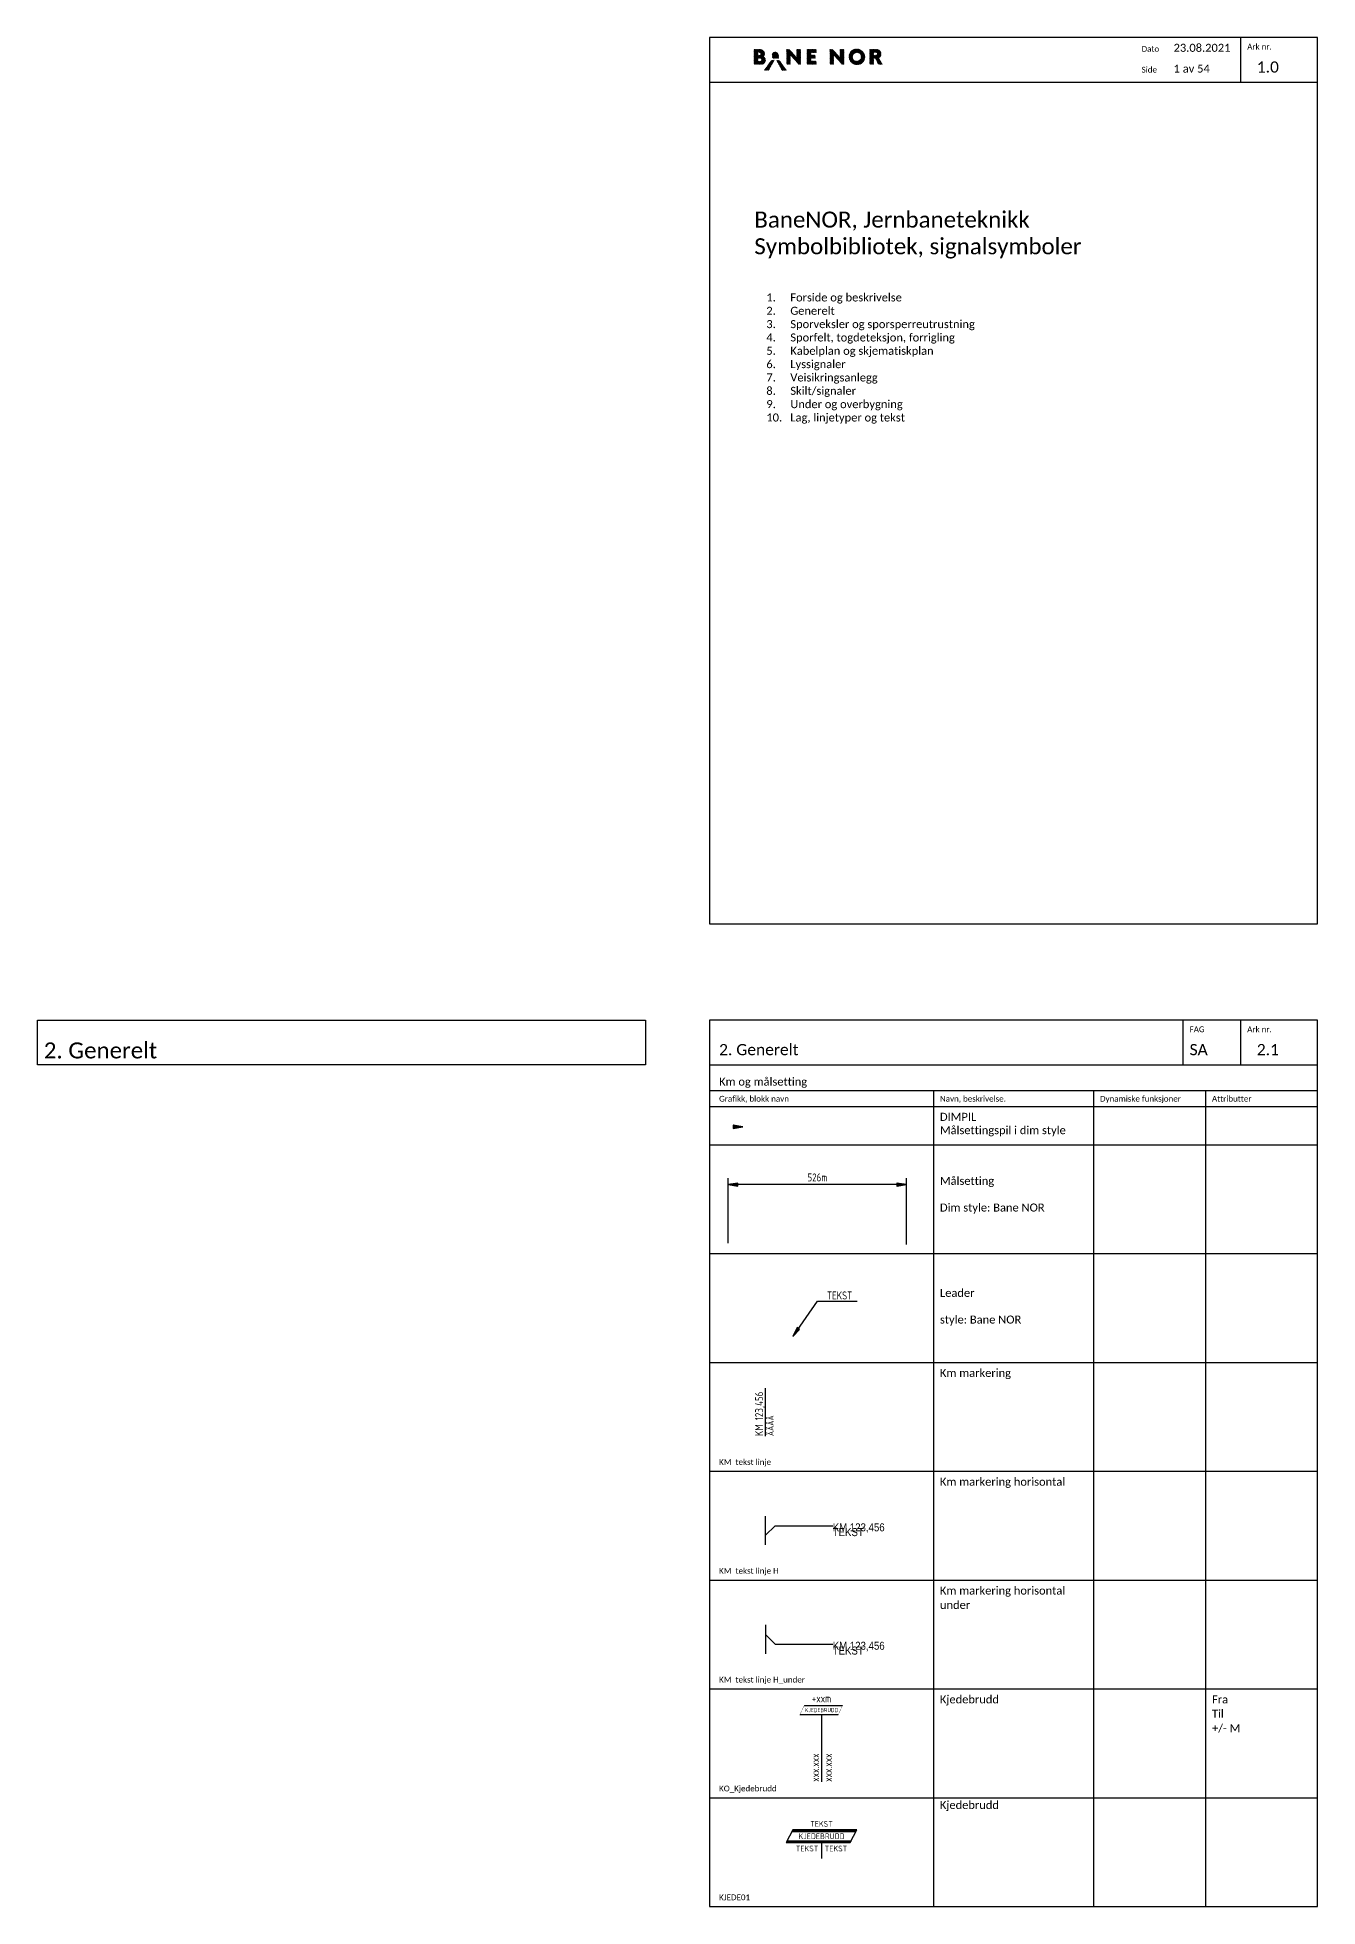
# Model space of a CAD drawing. Header units: millimetres. Extents: x -210 to 2500, y -2763 to 277.
# Drawn here: x -210 to 190, y -307 to 277 of the extents above; entities that cross this region are included whole.
import ezdxf
from ezdxf import colors
from ezdxf.entities.mleader import LeaderData, LeaderLine
from ezdxf.enums import TextEntityAlignment as Align
from ezdxf.math import Vec2, Vec3

# ---------------------------------------------------------------- set-up
doc = ezdxf.new("R2018")
doc.units = ezdxf.units.MM
doc.header["$PDMODE"] = 3
doc.header["$PDSIZE"] = 0.5
for name, color, linetype in [('RAMME', 5, 'Continuous'), ('RAMME SYMBOLER', 4, 'Continuous'), ('RAMME TEKST', 7, 'Continuous'), ('SIG-Dimensjoner', 2, 'Continuous'), ('SIG-Komponenter', 2, 'Continuous'), ('SIG-Tekst-18', 4, 'Continuous'), ('SIG_ATT_Tekst18', 4, 'Continuous'), ('SIG_ATT_Tekst25', 2, 'Continuous')]:
    doc.layers.add(name, color=color, linetype=linetype)
doc.styles.add('Calibri', font='calibri.ttf')
doc.styles.add('ISOCP', font='isocp.shx', dxfattribs={"width": 0.9})
doc.styles.get("Standard").update_dxf_attribs({"font": 'txt.shx'})
doc.dimstyles.new('Bane NOR', dxfattribs={"dimtxt": 2.5, "dimasz": 1, "dimexe": 2, "dimexo": 0, "dimgap": 1, "dimtad": 1, "dimtxsty": 'ISOCP', "dimblk": 'Dimpil', "dimcen": 2.5, "dimclrd": 256, "dimclre": 256, "dimclrt": 2, "dimadec": 0, "dimazin": 0, "dimtfac": 1, "dimtix": 1, "dimtmove": 0, "dimatfit": 3, "dimldrblk": 'Dimpil', "dimfxl": 1, "dimtvp": 1, "dimarcsym": 0})

# ---------------------------------------------------------------- blocks, each defined once
blk = doc.blocks.new('Dimpil')
h = blk.add_hatch(color=256)
h.dxf.hatch_style = 1
h.paths.add_polyline_path([(0, 0), (-3, 0.5), (-3, -0.5)])
for points in [[(0, 0), (-3, 0.5), (-3, -0.5)], [(-0.3, 0), (-2.95, 0.44), (-2.95, -0.44)], [(-0.61, 0), (-2.9, 0.38), (-2.9, -0.38)], [(-0.91, 0), (-2.85, 0.32), (-2.85, -0.32)], [(-1.22, 0), (-2.8, 0.26), (-2.8, -0.26)], [(-1.52, 0), (-2.75, 0.21), (-2.75, -0.21)], [(-1.82, 0), (-2.7, 0.15), (-2.7, -0.15)], [(-2.13, 0), (-2.65, 0.09), (-2.65, -0.09)], [(-2.43, 0), (-2.6, 0.03), (-2.6, -0.03)]]:
    blk.add_lwpolyline(points, close=True)
blk = doc.blocks.new('*D52')
at = {"layer": 'DEFPOINTS', "color": 0, "transparency": 16777216}
for p in [(5.86, -81.44), (5.86, -99.7), (61.57, -100.16)]:
    blk.add_point(p, dxfattribs=at)
at = {"layer": 'SIG-Dimensjoner', "lineweight": -2, "transparency": 16777216}
for p, q in [((5.86, -99.7), (5.86, -79.44)), ((60.57, -81.44), (6.86, -81.44)), ((61.57, -100.16), (61.57, -79.44))]:
    blk.add_line(p, q, dxfattribs=at)
at = {"layer": 'SIG-Dimensjoner', "lineweight": -2, "transparency": 16777216, "rotation": 180}
blk.add_blockref('Dimpil', (5.86, -81.44), dxfattribs=at)
at = {"layer": 'SIG-Dimensjoner', "lineweight": -2, "transparency": 16777216}
blk.add_blockref('Dimpil', (61.57, -81.44), dxfattribs=at)
at = {"layer": 'SIG-Dimensjoner', "color": 2, "transparency": 16777216, "insert": (33.71, -79.19), "char_height": 2.5, "attachment_point": 5, "style": 'ISOCP'}
blk.add_mtext('526m', dxfattribs=at)
blk = doc.blocks.new('*U335')
blk.add_line((0, 0), (0, 15))
at = {"layer": 'SIG_ATT_Tekst18', "style": 'ISOCP', "width": 0.9}
blk.add_attdef('TEKST', (2.55, 0), '', height=1.8, rotation=90, dxfattribs=at)
at = {"layer": 'SIG_ATT_Tekst25', "style": 'ISOCP', "width": 0.9}
blk.add_attdef('KM', (-0.75, 0), '', height=2.5, rotation=90, dxfattribs=at)
blk = doc.blocks.new('*U338')
at = {"color": 0, "linetype": 'ByBlock', "lineweight": -2}
blk.add_line((0, 21), (0, 0), dxfattribs=at)
blk.add_lwpolyline([(-6.75, 21, 0.4, 0.4, 0), (5.25, 21, 0.08, 0.08, 0), (6.56, 23.8, 0.4, 0.4, 0), (-5.44, 23.8, 0.08, 0.08, 0)], format="xyseb", close=True, dxfattribs=at)
at = {"layer": 'SIG_ATT_Tekst18', "linetype": 'ByBlock', "style": 'ISOCP', "width": 0.9}
blk.add_text('KJEDEBRUDD', height=1.3, dxfattribs=at).set_placement((0, 21.75), align=Align.CENTER)
at = {"layer": 'SIG_ATT_Tekst25', "linetype": 'ByBlock', "lineweight": -2, "style": 'ISOCP', "width": 0.9}
blk.add_attdef('KB-M', text='', height=2.5, dxfattribs=at).set_placement((0, 24.8), align=Align.CENTER)
for tag, p in [('KB-FRA', (-0.75, 0)), ('KB-TIL', (3.25, 0))]:
    blk.add_attdef(tag, p, '', height=2.5, rotation=90, dxfattribs=at)
blk = doc.blocks.new('KJEDE01')
at = {"linetype": 'ByBlock', "lineweight": -2}
h = blk.add_hatch(color=0, dxfattribs=at)
h.dxf.hatch_style = 1
h.paths.add_polyline_path([(11, 9), (-9, 9), (-9.25, 8.5), (10.75, 8.5)])
h = blk.add_hatch(color=0, dxfattribs=at)
h.dxf.hatch_style = 1
h.paths.add_polyline_path([(9.25, 5.5), (-10.75, 5.5), (-11, 5), (9, 5)])
at = {"color": 0, "linetype": 'ByBlock', "lineweight": -2}
for p, q in [((-9, 9), (-11, 5)), ((-9.12, 8.75), (10.88, 8.75)), ((9, 5), (11, 9)), ((-10.88, 5.25), (9.12, 5.25))]:
    blk.add_line(p, q, dxfattribs=at)
for points in [[(11, 9), (-9, 9), (-9.25, 8.5), (10.75, 8.5)], [(9.25, 5.5), (-10.75, 5.5), (-11, 5), (9, 5)]]:
    blk.add_lwpolyline(points, close=True, dxfattribs=at)
blk.add_lwpolyline([(0, 5), (0, 0)], dxfattribs=at)
at = {"layer": 'SIG-Tekst-18', "linetype": 'ByBlock', "lineweight": 18, "style": 'ISOCP', "width": 0.9}
blk.add_text('KJEDEBRUDD', height=1.8, dxfattribs=at).set_placement((0, 7), align=Align.MIDDLE)
at = {"layer": 'SIG_ATT_Tekst18', "style": 'ISOCP', "width": 0.9}
blk.add_attdef('TEKST1', text='', height=1.8, dxfattribs=at).set_placement((0, 9.95), align=Align.CENTER)
blk.add_attdef('TEKST2', text='', height=1.8, dxfattribs=at).set_placement((-1, 2.25), align=Align.RIGHT)
blk.add_attdef('TEKST3', (1, 2.25), '', height=1.8, dxfattribs=at)
blk = doc.blocks.new('*U336')
for p, q in [((0, 3), (3, 6)), ((3, 6), (21, 6))]:
    blk.add_line(p, q)
blk.add_lwpolyline([(0, 0), (0, 9)])
at = {"layer": 'SIG_ATT_Tekst18', "lineweight": 30, "width": 0.9, "flags": 104}
blk.add_attdef('BESKRIV', text='', height=1.8, dxfattribs=at).set_placement((21, 5.25), align=Align.TOP_RIGHT)
at = {"layer": 'SIG_ATT_Tekst25', "lineweight": 30, "width": 0.9, "flags": 104}
blk.add_attdef('KM', text='', height=2.5, dxfattribs=at).set_placement((21, 6.75), align=Align.BOTTOM_RIGHT)
blk = doc.blocks.new('*U337')
for p, q in [((0, -3), (3, -6)), ((3, -6), (21, -6))]:
    blk.add_line(p, q)
blk.add_lwpolyline([(0, 0), (0, -9)])
at = {"layer": 'SIG_ATT_Tekst18', "lineweight": 30, "width": 0.9, "flags": 104}
blk.add_attdef('BESKRIV', text='', height=1.8, dxfattribs=at).set_placement((21, -6.75), align=Align.TOP_RIGHT)
at = {"layer": 'SIG_ATT_Tekst25', "lineweight": 30, "width": 0.9, "flags": 104}
blk.add_attdef('KM', text='', height=2.5, dxfattribs=at).set_placement((21, -5.25), align=Align.BOTTOM_RIGHT)
blk = doc.blocks.new('*U288')
h = blk.add_hatch(color=256)
h.dxf.hatch_style = 1
edge = h.paths.add_edge_path()
edge.add_spline(control_points=[(6.43, -5.82), (6.43, -5.82), (6.84, -5.58), (6.84, -4.97), (6.84, -4.28), (6.46, -3.68), (5.35, -3.68), (4.79, -3.68), (4.24, -3.68), (3.68, -3.68), (3.68, -5.21), (3.68, -6.74), (3.68, -8.28), (3.95, -8.28), (4.22, -8.28), (4.49, -8.28), (4.49, -8.28), (5.55, -8.28), (5.8, -8.28), (6.5, -8.28), (7.13, -7.78), (7.13, -7), (7.13, -6.07), (6.43, -5.82), (6.43, -5.82)], knot_values=[0, 0, 0, 0, 1, 1, 1, 2, 2, 2, 3, 3, 3, 4, 4, 4, 5, 5, 5, 6, 6, 6, 7, 7, 7, 8, 8, 8, 8], weights=[1, 1, 1, 1, 1, 1, 1, 1, 1, 1, 1, 1, 1, 1, 1, 1, 1, 1, 1, 1, 1, 1, 1, 1, 1], degree=3, periodic=0)
edge = h.paths.add_edge_path(flags=16)
edge.add_spline(control_points=[(4.8, -4.54), (4.8, -4.54), (5.28, -4.54), (5.28, -4.54), (5.55, -4.54), (5.77, -4.76), (5.77, -5.03), (5.77, -5.03), (5.77, -5.03), (5.77, -5.03), (5.77, -5.3), (5.55, -5.52), (5.28, -5.52), (5.28, -5.52), (4.8, -5.52), (4.8, -5.52), (4.8, -5.52), (4.8, -4.54), (4.8, -4.54)], knot_values=[0, 0, 0, 0, 1, 1, 1, 2, 2, 2, 3, 3, 3, 4, 4, 4, 5, 5, 5, 6, 6, 6, 6], degree=3, periodic=0)
edge = h.paths.add_edge_path(flags=16)
edge.add_spline(control_points=[(5.98, -6.9), (5.98, -7.19), (5.75, -7.42), (5.46, -7.42), (5.46, -7.42), (4.8, -7.42), (4.8, -7.42), (4.8, -7.42), (4.8, -6.37), (4.8, -6.37), (4.8, -6.37), (5.46, -6.37), (5.46, -6.37), (5.75, -6.37), (5.98, -6.61), (5.98, -6.9), (5.98, -6.9), (5.98, -6.9), (5.98, -6.9)], knot_values=[0, 0, 0, 0, 1, 1, 1, 2, 2, 2, 3, 3, 3, 4, 4, 4, 5, 5, 5, 6, 6, 6, 6], degree=3, periodic=0)
h = blk.add_hatch(color=256)
h.dxf.hatch_style = 1
edge = h.paths.add_edge_path()
edge.add_spline(control_points=[(9.34, -6.36), (9.34, -6.36), (9.34, -5.45), (9.34, -5.45), (9.34, -4.94), (9.75, -4.52), (10.27, -4.52), (10.27, -4.52), (10.27, -4.52), (10.27, -4.52), (10.78, -4.52), (11.19, -4.94), (11.19, -5.45), (11.19, -5.45), (11.19, -6.36), (11.19, -6.36), (11.19, -6.36), (9.34, -6.36), (9.34, -6.36)], knot_values=[0, 0, 0, 0, 1, 1, 1, 2, 2, 2, 3, 3, 3, 4, 4, 4, 5, 5, 5, 6, 6, 6, 6], degree=3, periodic=0)
h = blk.add_hatch(color=256)
h.dxf.hatch_style = 1
h.paths.add_polyline_path([(17.5, -8.28), (14.91, -5.36), (14.91, -8.28), (13.79, -8.28), (13.79, -3.68), (14.69, -3.68), (16.99, -6.27), (16.99, -3.68), (18.11, -3.68), (18.11, -8.28)])
h = blk.add_hatch(color=256)
h.dxf.hatch_style = 1
h.paths.add_polyline_path([(20.2, -3.68), (22.96, -3.68), (22.96, -4.59), (21.32, -4.59), (21.32, -5.45), (22.66, -5.45), (22.66, -6.36), (21.32, -6.36), (21.32, -7.37), (23.02, -7.37), (23.02, -8.28), (20.2, -8.28)])
h = blk.add_hatch(color=256)
h.dxf.hatch_style = 1
h.paths.add_polyline_path([(31.05, -8.28), (28.46, -5.36), (28.46, -8.28), (27.34, -8.28), (27.34, -3.68), (28.24, -3.68), (30.54, -6.27), (30.54, -3.68), (31.66, -3.68), (31.66, -8.28)])
h = blk.add_hatch(color=256)
h.dxf.hatch_style = 1
edge = h.paths.add_edge_path()
edge.add_spline(control_points=[(35.73, -3.53), (34.39, -3.53), (33.3, -4.62), (33.3, -5.96), (33.3, -7.31), (34.39, -8.4), (35.73, -8.4), (37.08, -8.4), (38.17, -7.31), (38.17, -5.96), (38.17, -4.62), (37.08, -3.53), (35.73, -3.53)], knot_values=[0, 0, 0, 0, 1, 1, 1, 2, 2, 2, 3, 3, 3, 4, 4, 4, 4], degree=3, periodic=0)
edge = h.paths.add_edge_path(flags=16)
edge.add_spline(control_points=[(35.73, -7.35), (34.97, -7.35), (34.35, -6.73), (34.35, -5.96), (34.35, -5.2), (34.97, -4.58), (35.73, -4.58), (36.5, -4.58), (37.11, -5.2), (37.11, -5.96), (37.11, -6.73), (36.5, -7.35), (35.73, -7.35)], knot_values=[0, 0, 0, 0, 1, 1, 1, 2, 2, 2, 3, 3, 3, 4, 4, 4, 4], degree=3, periodic=0)
h = blk.add_hatch(color=256)
h.dxf.hatch_style = 1
edge = h.paths.add_edge_path()
edge.add_spline(control_points=[(43.68, -8.28), (43.68, -8.28), (42.51, -6.23), (42.51, -6.23), (43.08, -5.98), (43.24, -5.51), (43.24, -4.94), (43.24, -4.33), (42.88, -3.68), (41.77, -3.68), (41.77, -3.68), (39.81, -3.68), (39.81, -3.68), (39.81, -3.68), (39.81, -8.28), (39.81, -8.28), (39.81, -8.28), (40.93, -8.28), (40.93, -8.28), (40.93, -8.28), (40.93, -6.37), (40.93, -6.37), (40.93, -6.37), (41.54, -6.37), (41.54, -6.37), (41.54, -6.37), (42.46, -8.28), (42.46, -8.28), (42.46, -8.28), (43.68, -8.28), (43.68, -8.28)], knot_values=[0, 0, 0, 0, 1, 1, 1, 2, 2, 2, 3, 3, 3, 4, 4, 4, 5, 5, 5, 6, 6, 6, 7, 7, 7, 8, 8, 8, 9, 9, 9, 10, 10, 10, 10], degree=3, periodic=0)
edge = h.paths.add_edge_path(flags=16)
edge.add_spline(control_points=[(40.93, -4.55), (40.93, -4.55), (41.67, -4.55), (41.67, -4.55), (41.93, -4.55), (42.14, -4.76), (42.14, -5.03), (42.14, -5.03), (42.14, -5.03), (42.14, -5.03), (42.14, -5.29), (41.93, -5.5), (41.67, -5.5), (41.67, -5.5), (40.93, -5.5), (40.93, -5.5), (40.93, -5.5), (40.93, -4.55), (40.93, -4.55)], knot_values=[0, 0, 0, 0, 1, 1, 1, 2, 2, 2, 3, 3, 3, 4, 4, 4, 5, 5, 5, 6, 6, 6, 6], degree=3, periodic=0)
h = blk.add_hatch(color=256)
h.dxf.hatch_style = 1
h.paths.add_polyline_path([(8.96, -7.15), (6.83, -10.1), (8.21, -10.1), (9.84, -7.15)])
h = blk.add_hatch(color=256)
h.dxf.hatch_style = 1
h.paths.add_polyline_path([(11.57, -7.15), (10.7, -7.15), (12.32, -10.1), (13.7, -10.1)])
for p, q in [((3.68, -5.54), (5.53, -3.68)), ((3.68, -5.39), (5.39, -3.68)), ((3.68, -5.25), (5.25, -3.68)), ((3.68, -5.11), (5.11, -3.68)), ((3.68, -4.97), (4.97, -3.68)), ((3.68, -4.83), (4.83, -3.68)), ((3.68, -4.69), (4.69, -3.68)), ((3.68, -4.55), (4.55, -3.68)), ((3.68, -4.4), (4.4, -3.68)), ((3.68, -4.26), (4.26, -3.68)), ((3.68, -4.12), (4.12, -3.68)), ((3.68, -3.98), (3.98, -3.68)), ((3.68, -3.84), (3.84, -3.68)), ((3.68, -3.7), (3.7, -3.68)), ((3.68, -7.37), (6.71, -4.34)), ((3.68, -5.68), (4.8, -4.56)), ((3.68, -5.82), (4.8, -4.7)), ((3.68, -5.96), (4.8, -4.84)), ((3.68, -6.1), (4.8, -4.98)), ((3.68, -6.24), (4.8, -5.12)), ((3.68, -6.38), (4.8, -5.27)), ((3.68, -6.53), (4.8, -5.41)), ((3.68, -7.23), (5.41, -5.5)), ((3.68, -6.67), (4.83, -5.52)), ((3.68, -6.81), (4.97, -5.52)), ((3.68, -6.95), (5.11, -5.52)), ((3.68, -7.09), (5.25, -5.52)), ((4.82, -4.54), (5.66, -3.7)), ((4.82, -6.37), (6.75, -4.44)), ((4.96, -4.54), (5.78, -3.71)), ((4.96, -6.37), (6.79, -4.55)), ((5.1, -4.54), (5.9, -3.74)), ((5.1, -6.37), (6.81, -4.66)), ((5.24, -4.54), (6.01, -3.77)), ((5.24, -6.37), (6.83, -4.79)), ((5.38, -4.55), (6.11, -3.81)), ((5.38, -6.37), (6.84, -4.92)), ((5.48, -4.58), (6.21, -3.85)), ((5.52, -6.38), (6.84, -5.06)), ((5.57, -4.63), (6.3, -3.9)), ((5.64, -4.7), (6.39, -3.96)), ((5.64, -6.41), (6.81, -5.23)), ((5.7, -4.78), (6.47, -4.02)), ((5.73, -6.45), (6.75, -5.44)), ((5.75, -4.88), (6.54, -4.09)), ((5.75, -5.16), (6.66, -4.25)), ((5.77, -5), (6.6, -4.17)), ((5.81, -6.51), (6.49, -5.84)), ((6.45, -5.8), (6.64, -5.61)), ((9.34, -5.46), (10.27, -4.52)), ((9.34, -5.6), (10.4, -4.53)), ((9.34, -5.74), (10.52, -4.56)), ((9.34, -5.88), (10.63, -4.59)), ((9.34, -6.02), (10.72, -4.64)), ((9.34, -6.17), (10.81, -4.7)), ((9.34, -6.31), (10.89, -4.76)), ((9.35, -5.31), (10.12, -4.53)), ((9.4, -5.11), (9.93, -4.59)), ((9.42, -6.36), (10.96, -4.83)), ((9.47, -4.97), (9.78, -4.66)), ((9.57, -6.36), (11.02, -4.91)), ((9.71, -6.36), (11.07, -4.99)), ((9.85, -6.36), (11.12, -5.09)), ((9.99, -6.36), (11.16, -5.19)), ((10.13, -6.36), (11.18, -5.31)), ((10.27, -6.36), (11.19, -5.44)), ((10.41, -6.36), (11.19, -5.58)), ((10.56, -6.36), (11.19, -5.72)), ((13.79, -4.46), (14.57, -3.68)), ((13.79, -4.32), (14.43, -3.68)), ((13.79, -4.18), (14.29, -3.68)), ((13.79, -4.03), (14.15, -3.68)), ((13.79, -3.89), (14.01, -3.68)), ((13.79, -3.75), (13.87, -3.68)), ((13.79, -4.6), (14.7, -3.69)), ((13.79, -4.74), (14.77, -3.76)), ((13.79, -4.88), (14.84, -3.84)), ((13.79, -5.02), (14.9, -3.91)), ((13.79, -5.17), (14.97, -3.99)), ((13.79, -5.31), (15.04, -4.06)), ((13.79, -5.45), (15.1, -4.14)), ((13.79, -5.59), (15.17, -4.21)), ((13.79, -5.73), (15.24, -4.29)), ((13.79, -5.87), (15.3, -4.36)), ((13.79, -6.01), (15.37, -4.44)), ((13.79, -6.16), (15.43, -4.51)), ((13.79, -6.3), (15.5, -4.59)), ((13.79, -6.44), (15.57, -4.66)), ((13.79, -6.58), (14.91, -5.46)), ((13.79, -6.72), (14.91, -5.6)), ((13.79, -6.86), (14.91, -5.74)), ((14.96, -5.41), (15.63, -4.74)), ((15.03, -5.49), (15.7, -4.81)), ((15.09, -5.56), (15.77, -4.89)), ((15.16, -5.64), (15.83, -4.96)), ((15.23, -5.71), (15.9, -5.04)), ((15.29, -5.79), (15.97, -5.11)), ((15.36, -5.86), (16.03, -5.19)), ((15.42, -5.94), (16.1, -5.26)), ((15.49, -6.01), (16.17, -5.34)), ((15.56, -6.09), (16.23, -5.41)), ((15.62, -6.16), (16.3, -5.49)), ((15.69, -6.24), (16.36, -5.56)), ((15.76, -6.31), (16.43, -5.64)), ((15.82, -6.39), (16.5, -5.71)), ((15.89, -6.46), (16.56, -5.79)), ((16.36, -6.99), (18.11, -5.23)), ((16.42, -7.06), (18.11, -5.37)), ((16.49, -7.14), (18.11, -5.51)), ((16.55, -7.21), (18.11, -5.65)), ((16.62, -7.29), (18.11, -5.79)), ((16.99, -4.65), (17.97, -3.68)), ((16.99, -4.79), (18.11, -3.68)), ((16.99, -4.51), (17.83, -3.68)), ((16.99, -4.37), (17.68, -3.68)), ((16.99, -4.23), (17.54, -3.68)), ((16.99, -4.09), (17.4, -3.68)), ((16.99, -3.94), (17.26, -3.68)), ((16.99, -3.8), (17.12, -3.68)), ((16.99, -4.93), (18.11, -3.81)), ((16.99, -5.08), (18.11, -3.96)), ((16.99, -5.22), (18.11, -4.1)), ((16.99, -5.36), (18.11, -4.24)), ((16.99, -5.5), (18.11, -4.38)), ((16.99, -5.64), (18.11, -4.52)), ((16.99, -5.78), (18.11, -4.66)), ((16.99, -5.92), (18.11, -4.8)), ((16.99, -6.06), (18.11, -4.95)), ((16.99, -6.21), (18.11, -5.09)), ((20.2, -5.59), (22.11, -3.68)), ((20.2, -5.45), (21.97, -3.68)), ((20.2, -5.31), (21.83, -3.68)), ((20.2, -5.17), (21.69, -3.68)), ((20.2, -5.02), (21.55, -3.68)), ((20.2, -4.88), (21.41, -3.68)), ((20.2, -4.74), (21.27, -3.68)), ((20.2, -4.6), (21.12, -3.68)), ((20.2, -4.46), (20.98, -3.68)), ((20.2, -4.32), (20.84, -3.68)), ((20.2, -4.18), (20.7, -3.68)), ((20.2, -4.03), (20.56, -3.68)), ((20.2, -3.89), (20.42, -3.68)), ((20.2, -3.75), (20.28, -3.68)), ((20.2, -5.73), (21.32, -4.61)), ((20.2, -5.87), (21.32, -4.75)), ((20.2, -6.01), (21.32, -4.9)), ((20.2, -6.16), (21.32, -5.04)), ((20.2, -6.3), (21.32, -5.18)), ((20.2, -6.44), (21.32, -5.32)), ((20.2, -7.29), (22.04, -5.45)), ((20.2, -7.43), (22.18, -5.45)), ((20.2, -7.15), (21.9, -5.45)), ((20.2, -7), (21.76, -5.45)), ((20.2, -6.86), (21.62, -5.45)), ((20.2, -6.72), (21.48, -5.45)), ((20.2, -6.58), (21.33, -5.45)), ((21.35, -4.59), (22.26, -3.68)), ((21.42, -6.36), (22.32, -5.45)), ((21.49, -4.59), (22.4, -3.68)), ((21.56, -6.36), (22.47, -5.45)), ((21.63, -4.59), (22.54, -3.68)), ((21.7, -6.36), (22.61, -5.45)), ((21.77, -4.59), (22.68, -3.68)), ((21.84, -6.36), (22.66, -5.54)), ((21.91, -4.59), (22.82, -3.68)), ((21.98, -6.36), (22.66, -5.68)), ((22.05, -4.59), (22.96, -3.68)), ((22.12, -6.36), (22.66, -5.82)), ((22.2, -4.59), (22.96, -3.82)), ((22.34, -4.59), (22.96, -3.96)), ((22.48, -4.59), (22.96, -4.1)), ((22.62, -4.59), (22.96, -4.24)), ((22.76, -4.59), (22.96, -4.38)), ((22.9, -4.59), (22.96, -4.53)), ((27.34, -4.46), (28.12, -3.68)), ((27.34, -4.32), (27.98, -3.68)), ((27.34, -4.18), (27.84, -3.68)), ((27.34, -4.03), (27.7, -3.68)), ((27.34, -3.89), (27.56, -3.68)), ((27.34, -3.75), (27.41, -3.68)), ((27.34, -4.6), (28.25, -3.69)), ((27.34, -4.74), (28.32, -3.76)), ((27.34, -4.88), (28.39, -3.84)), ((27.34, -5.02), (28.45, -3.91)), ((27.34, -5.17), (28.52, -3.99)), ((27.34, -5.31), (28.59, -4.06)), ((27.34, -5.45), (28.65, -4.14)), ((27.34, -5.59), (28.72, -4.21)), ((27.34, -5.73), (28.78, -4.29)), ((27.34, -5.87), (28.85, -4.36)), ((27.34, -6.01), (28.92, -4.44)), ((27.34, -6.16), (28.98, -4.51)), ((27.34, -6.3), (29.05, -4.59)), ((27.34, -6.44), (29.12, -4.66)), ((27.34, -6.58), (28.46, -5.46)), ((27.34, -6.72), (28.46, -5.6)), ((27.34, -6.86), (28.46, -5.74)), ((28.51, -5.41), (29.18, -4.74)), ((28.57, -5.49), (29.25, -4.81)), ((28.64, -5.56), (29.32, -4.89)), ((28.71, -5.64), (29.38, -4.96)), ((28.77, -5.71), (29.45, -5.04)), ((28.84, -5.79), (29.52, -5.11)), ((28.91, -5.86), (29.58, -5.19)), ((28.97, -5.94), (29.65, -5.26)), ((29.04, -6.01), (29.71, -5.34)), ((29.11, -6.09), (29.78, -5.41)), ((29.17, -6.16), (29.85, -5.49)), ((29.24, -6.24), (29.91, -5.56)), ((29.31, -6.31), (29.98, -5.64)), ((29.37, -6.39), (30.05, -5.71)), ((29.44, -6.46), (30.11, -5.79)), ((29.9, -6.99), (31.66, -5.23)), ((29.97, -7.06), (31.66, -5.37)), ((30.04, -7.14), (31.66, -5.51)), ((30.1, -7.21), (31.66, -5.65)), ((30.17, -7.29), (31.66, -5.79)), ((30.54, -4.65), (31.52, -3.68)), ((30.54, -4.79), (31.66, -3.68)), ((30.54, -4.51), (31.37, -3.68)), ((30.54, -4.37), (31.23, -3.68)), ((30.54, -4.23), (31.09, -3.68)), ((30.54, -4.08), (30.95, -3.68)), ((30.54, -3.94), (30.81, -3.68)), ((30.54, -3.8), (30.67, -3.68)), ((30.54, -4.93), (31.66, -3.81)), ((30.54, -5.07), (31.66, -3.96)), ((30.54, -5.22), (31.66, -4.1)), ((30.54, -5.36), (31.66, -4.24)), ((30.54, -5.5), (31.66, -4.38)), ((30.54, -5.64), (31.66, -4.52)), ((30.54, -5.78), (31.66, -4.66)), ((30.54, -5.92), (31.66, -4.8)), ((30.54, -6.06), (31.66, -4.95)), ((30.54, -6.21), (31.66, -5.09)), ((33.3, -6.05), (35.82, -3.53)), ((33.3, -5.91), (35.68, -3.53)), ((33.3, -5.76), (35.53, -3.54)), ((33.31, -6.18), (35.95, -3.54)), ((33.32, -6.31), (36.08, -3.55)), ((33.32, -5.6), (35.37, -3.55)), ((33.34, -6.43), (34.61, -5.16)), ((33.36, -5.42), (35.19, -3.59)), ((33.37, -6.55), (34.44, -5.47)), ((33.4, -6.66), (34.38, -5.67)), ((33.41, -5.23), (35, -3.64)), ((33.43, -6.76), (34.36, -5.84)), ((33.49, -5.01), (34.77, -3.72)), ((33.64, -4.72), (34.49, -3.87)), ((33.78, -4.5), (34.27, -4.01)), ((34.58, -5.12), (34.89, -4.81)), ((34.93, -4.84), (36.2, -3.57)), ((35.24, -4.68), (36.31, -3.6)), ((35.36, -8.37), (38.14, -5.59)), ((35.44, -4.61), (36.43, -3.63)), ((35.48, -8.39), (38.16, -5.71)), ((35.6, -4.59), (36.53, -3.66)), ((35.75, -4.58), (36.64, -3.7)), ((35.89, -4.59), (36.73, -3.74)), ((36.01, -4.61), (36.83, -3.79)), ((36.12, -4.64), (36.92, -3.84)), ((36.23, -4.67), (37.01, -3.89)), ((36.33, -4.72), (37.1, -3.94)), ((36.42, -4.77), (37.18, -4)), ((36.51, -4.82), (37.26, -4.06)), ((36.59, -4.88), (37.34, -4.13)), ((36.66, -4.94), (37.41, -4.2)), ((36.74, -5.01), (37.48, -4.27)), ((36.8, -5.09), (37.55, -4.34)), ((36.86, -5.17), (37.62, -4.42)), ((36.92, -5.26), (37.68, -4.5)), ((36.92, -6.66), (38.12, -5.47)), ((36.97, -5.35), (37.74, -4.58)), ((37.01, -5.44), (37.79, -4.66)), ((37.04, -6.4), (38.09, -5.35)), ((37.05, -5.55), (37.85, -4.75)), ((37.08, -5.66), (37.9, -4.84)), ((37.09, -6.21), (38.06, -5.24)), ((37.1, -5.78), (37.94, -4.94)), ((37.11, -5.91), (37.99, -5.04)), ((37.11, -6.05), (38.03, -5.14)), ((39.81, -5.59), (41.72, -3.68)), ((39.81, -5.45), (41.58, -3.68)), ((39.81, -5.31), (41.44, -3.68)), ((39.81, -5.16), (41.3, -3.68)), ((39.81, -5.02), (41.16, -3.68)), ((39.81, -4.88), (41.01, -3.68)), ((39.81, -4.74), (40.87, -3.68)), ((39.81, -4.6), (40.73, -3.68)), ((39.81, -4.46), (40.59, -3.68)), ((39.81, -4.32), (40.45, -3.68)), ((39.81, -4.17), (40.31, -3.68)), ((39.81, -4.03), (40.17, -3.68)), ((39.81, -3.89), (40.02, -3.68)), ((39.81, -3.75), (39.88, -3.68)), ((39.81, -5.73), (40.93, -4.61)), ((39.81, -5.87), (40.93, -4.75)), ((39.81, -6.01), (40.93, -4.89)), ((39.81, -6.15), (40.93, -5.04)), ((39.81, -6.3), (40.93, -5.18)), ((39.81, -6.44), (40.93, -5.32)), ((39.81, -6.58), (40.93, -5.46)), ((39.81, -7.43), (41.74, -5.49)), ((39.81, -7.29), (41.6, -5.5)), ((39.81, -7.14), (41.46, -5.5)), ((39.81, -7), (41.31, -5.5)), ((39.81, -6.86), (41.17, -5.5)), ((39.81, -6.72), (41.03, -5.5)), ((40.99, -4.55), (41.86, -3.68)), ((41, -6.37), (43.08, -4.3)), ((41.13, -4.55), (41.99, -3.69)), ((41.15, -6.37), (43.13, -4.39)), ((41.27, -4.55), (42.12, -3.7)), ((41.29, -6.37), (43.17, -4.49)), ((41.41, -4.55), (42.24, -3.72)), ((41.43, -6.37), (43.2, -4.6)), ((41.55, -4.55), (42.35, -3.75)), ((41.55, -6.39), (43.22, -4.72)), ((41.6, -6.49), (43.23, -4.85)), ((41.64, -6.58), (43.24, -4.99)), ((41.69, -4.55), (42.46, -3.79)), ((41.69, -6.68), (43.23, -5.14)), ((41.74, -6.77), (43.21, -5.3)), ((41.78, -6.87), (43.18, -5.48)), ((41.81, -4.58), (42.56, -3.83)), ((41.91, -4.62), (42.65, -3.88)), ((41.99, -4.68), (42.74, -3.93)), ((42.06, -4.76), (42.82, -3.99)), ((42.11, -4.85), (42.9, -4.06)), ((42.13, -5.1), (43.03, -4.21)), ((42.14, -4.96), (42.96, -4.13)), ((42.62, -6.18), (43.09, -5.7)), ((3.68, -7.52), (4.8, -6.4)), ((3.68, -7.66), (4.8, -6.54)), ((3.68, -7.8), (4.8, -6.68)), ((3.68, -7.94), (4.8, -6.82)), ((3.68, -8.08), (4.8, -6.96)), ((3.68, -8.22), (4.8, -7.1)), ((3.76, -8.28), (4.8, -7.25)), ((3.91, -8.28), (4.8, -7.39)), ((4.05, -8.28), (4.9, -7.42)), ((4.19, -8.28), (5.05, -7.42)), ((4.33, -8.28), (5.19, -7.42)), ((4.47, -8.28), (5.33, -7.42)), ((4.61, -8.28), (5.47, -7.42)), ((4.75, -8.28), (5.65, -7.39)), ((4.9, -8.28), (6.93, -6.24)), ((5.04, -8.28), (6.98, -6.33)), ((5.18, -8.28), (7.03, -6.43)), ((5.32, -8.28), (7.06, -6.53)), ((5.46, -8.28), (7.09, -6.65)), ((5.6, -8.28), (7.12, -6.76)), ((5.74, -8.28), (7.13, -6.89)), ((5.88, -6.59), (6.58, -5.89)), ((5.89, -8.27), (7.13, -7.03)), ((5.93, -6.67), (6.66, -5.95)), ((5.95, -7.08), (6.87, -6.16)), ((5.97, -6.78), (6.74, -6.01)), ((5.98, -6.91), (6.81, -6.08)), ((6.05, -8.26), (7.12, -7.19)), ((6.24, -8.21), (7.08, -7.36)), ((6.48, -8.11), (6.99, -7.6)), ((6.97, -10.1), (6.89, -10.02)), ((7.11, -10.1), (6.95, -9.94)), ((7.25, -10.1), (7.01, -9.86)), ((7.39, -10.1), (7.06, -9.78)), ((7.54, -10.1), (7.12, -9.69)), ((7.68, -10.1), (7.18, -9.61)), ((7.82, -10.1), (7.24, -9.53)), ((7.96, -10.1), (7.3, -9.45)), ((8.1, -10.1), (7.36, -9.36)), ((8.22, -10.09), (7.42, -9.28)), ((8.27, -9.99), (7.48, -9.2)), ((8.32, -9.9), (7.54, -9.12)), ((8.37, -9.81), (7.6, -9.04)), ((8.42, -9.72), (7.66, -8.95)), ((8.47, -9.63), (7.72, -8.87)), ((8.52, -9.54), (7.78, -8.79)), ((8.57, -9.45), (7.83, -8.71)), ((8.62, -9.35), (7.89, -8.62)), ((8.67, -9.26), (7.95, -8.54)), ((8.72, -9.17), (8.01, -8.46)), ((8.77, -9.08), (8.07, -8.38)), ((8.82, -8.99), (8.13, -8.3)), ((8.87, -8.9), (8.19, -8.21)), ((8.92, -8.81), (8.25, -8.13)), ((8.97, -8.72), (8.31, -8.05)), ((9.02, -8.62), (8.37, -7.97)), ((9.07, -8.53), (8.43, -7.88)), ((9.12, -8.44), (8.49, -7.8)), ((9.18, -8.35), (8.55, -7.72)), ((9.23, -8.26), (8.6, -7.64)), ((9.28, -8.17), (8.66, -7.56)), ((9.33, -8.08), (8.72, -7.47)), ((9.38, -7.98), (8.78, -7.39)), ((9.43, -7.89), (8.84, -7.31)), ((9.48, -7.8), (8.9, -7.23)), ((9.53, -7.71), (8.96, -7.15)), ((9.58, -7.62), (9.1, -7.15)), ((9.63, -7.53), (9.24, -7.15)), ((9.68, -7.44), (9.39, -7.15)), ((9.73, -7.35), (9.53, -7.15)), ((9.78, -7.25), (9.67, -7.15)), ((9.83, -7.16), (9.81, -7.15)), ((10.7, -6.36), (11.19, -5.86)), ((10.71, -7.16), (10.72, -7.15)), ((10.76, -7.25), (10.86, -7.15)), ((10.81, -7.35), (11.01, -7.15)), ((10.84, -6.36), (11.19, -6.01)), ((10.86, -7.44), (11.15, -7.15)), ((10.91, -7.53), (11.29, -7.15)), ((10.96, -7.62), (11.43, -7.15)), ((10.98, -6.36), (11.19, -6.15)), ((11.01, -7.71), (11.57, -7.15)), ((11.06, -7.8), (11.63, -7.23)), ((11.11, -7.89), (11.69, -7.31)), ((11.12, -6.36), (11.19, -6.29)), ((11.16, -7.98), (11.75, -7.39)), ((11.21, -8.08), (11.81, -7.47)), ((11.26, -8.17), (11.87, -7.56)), ((11.31, -8.26), (11.93, -7.64)), ((11.36, -8.35), (11.99, -7.72)), ((11.41, -8.44), (12.05, -7.8)), ((11.46, -8.53), (12.11, -7.88)), ((11.51, -8.62), (12.17, -7.97)), ((11.56, -8.72), (12.22, -8.05)), ((11.61, -8.81), (12.28, -8.13)), ((11.66, -8.9), (12.34, -8.21)), ((11.71, -8.99), (12.4, -8.3)), ((11.76, -9.08), (12.46, -8.38)), ((11.81, -9.17), (12.52, -8.46)), ((11.86, -9.26), (12.58, -8.54)), ((11.91, -9.35), (12.64, -8.62)), ((11.96, -9.45), (12.7, -8.71)), ((12.01, -9.54), (12.76, -8.79)), ((12.06, -9.63), (12.82, -8.87)), ((12.11, -9.72), (12.88, -8.95)), ((12.16, -9.81), (12.93, -9.04)), ((12.21, -9.9), (12.99, -9.12)), ((12.26, -9.99), (13.05, -9.2)), ((12.31, -10.09), (13.11, -9.28)), ((12.43, -10.1), (13.17, -9.36)), ((12.57, -10.1), (13.23, -9.45)), ((12.71, -10.1), (13.29, -9.53)), ((12.86, -10.1), (13.35, -9.61)), ((13, -10.1), (13.41, -9.69)), ((13.14, -10.1), (13.47, -9.78)), ((13.28, -10.1), (13.53, -9.86)), ((13.42, -10.1), (13.59, -9.94)), ((13.56, -10.1), (13.65, -10.02)), ((13.79, -7), (14.91, -5.89)), ((13.79, -7.15), (14.91, -6.03)), ((13.79, -7.29), (14.91, -6.17)), ((13.79, -7.43), (14.91, -6.31)), ((13.79, -7.57), (14.91, -6.45)), ((13.79, -7.71), (14.91, -6.59)), ((13.79, -7.85), (14.91, -6.73)), ((13.79, -7.99), (14.91, -6.88)), ((13.79, -8.14), (14.91, -7.02)), ((13.79, -8.28), (14.91, -7.16)), ((13.93, -8.28), (14.91, -7.3)), ((14.07, -8.28), (14.91, -7.44)), ((14.22, -8.28), (14.91, -7.58)), ((14.36, -8.28), (14.91, -7.72)), ((14.5, -8.28), (14.91, -7.87)), ((14.64, -8.28), (14.91, -8.01)), ((14.78, -8.28), (14.91, -8.15)), ((15.96, -6.54), (16.63, -5.86)), ((16.02, -6.61), (16.7, -5.94)), ((16.09, -6.69), (16.76, -6.01)), ((16.16, -6.76), (16.83, -6.09)), ((16.22, -6.84), (16.9, -6.16)), ((16.29, -6.91), (16.96, -6.24)), ((16.69, -7.36), (18.11, -5.94)), ((16.75, -7.44), (18.11, -6.08)), ((16.82, -7.51), (18.11, -6.22)), ((16.89, -7.59), (18.11, -6.36)), ((16.95, -7.66), (18.11, -6.5)), ((17.02, -7.74), (18.11, -6.64)), ((17.09, -7.81), (18.11, -6.78)), ((17.15, -7.89), (18.11, -6.93)), ((17.22, -7.96), (18.11, -7.07)), ((17.29, -8.04), (18.11, -7.21)), ((17.35, -8.11), (18.11, -7.35)), ((17.42, -8.19), (18.11, -7.49)), ((17.48, -8.26), (18.11, -7.63)), ((17.61, -8.28), (18.11, -7.77)), ((17.75, -8.28), (18.11, -7.92)), ((17.89, -8.28), (18.11, -8.06)), ((18.03, -8.28), (18.11, -8.2)), ((20.2, -7.57), (21.32, -6.45)), ((20.2, -7.71), (21.32, -6.59)), ((20.2, -7.85), (21.32, -6.73)), ((20.2, -7.99), (21.32, -6.88)), ((20.2, -8.14), (21.32, -7.02)), ((20.2, -8.28), (21.32, -7.16)), ((20.34, -8.28), (21.32, -7.3)), ((20.48, -8.28), (21.39, -7.37)), ((20.63, -8.28), (21.53, -7.37)), ((20.77, -8.28), (21.67, -7.37)), ((20.91, -8.28), (21.82, -7.37)), ((21.05, -8.28), (21.96, -7.37)), ((21.19, -8.28), (22.1, -7.37)), ((21.33, -8.28), (22.24, -7.37)), ((21.47, -8.28), (22.38, -7.37)), ((21.62, -8.28), (22.52, -7.37)), ((21.76, -8.28), (22.66, -7.37)), ((21.9, -8.28), (22.81, -7.37)), ((22.04, -8.28), (22.95, -7.37)), ((22.18, -8.28), (23.02, -7.44)), ((22.27, -6.36), (22.66, -5.96)), ((22.32, -8.28), (23.02, -7.58)), ((22.41, -6.36), (22.66, -6.11)), ((22.46, -8.28), (23.02, -7.73)), ((22.55, -6.36), (22.66, -6.25)), ((22.61, -8.28), (23.02, -7.87)), ((22.75, -8.28), (23.02, -8.01)), ((22.89, -8.28), (23.02, -8.15)), ((27.34, -7), (28.46, -5.89)), ((27.34, -7.15), (28.46, -6.03)), ((27.34, -7.29), (28.46, -6.17)), ((27.34, -7.43), (28.46, -6.31)), ((27.34, -7.57), (28.46, -6.45)), ((27.34, -7.71), (28.46, -6.59)), ((27.34, -7.85), (28.46, -6.73)), ((27.34, -7.99), (28.46, -6.88)), ((27.34, -8.14), (28.46, -7.02)), ((27.34, -8.28), (28.46, -7.16)), ((27.48, -8.28), (28.46, -7.3)), ((27.62, -8.28), (28.46, -7.44)), ((27.77, -8.28), (28.46, -7.58)), ((27.91, -8.28), (28.46, -7.72)), ((28.05, -8.28), (28.46, -7.87)), ((28.19, -8.28), (28.46, -8.01)), ((28.33, -8.28), (28.46, -8.15)), ((28.4, -8.28), (28.46, -8.22)), ((29.51, -6.54), (30.18, -5.86)), ((29.57, -6.61), (30.25, -5.94)), ((29.64, -6.69), (30.31, -6.01)), ((29.7, -6.76), (30.38, -6.09)), ((29.77, -6.84), (30.45, -6.16)), ((29.84, -6.91), (30.51, -6.24)), ((30.24, -7.36), (31.66, -5.94)), ((30.3, -7.44), (31.66, -6.08)), ((30.37, -7.51), (31.66, -6.22)), ((30.44, -7.59), (31.66, -6.36)), ((30.5, -7.66), (31.66, -6.5)), ((30.57, -7.74), (31.66, -6.64)), ((30.64, -7.81), (31.66, -6.78)), ((30.7, -7.89), (31.66, -6.93)), ((30.77, -7.96), (31.66, -7.07)), ((30.83, -8.04), (31.66, -7.21)), ((30.9, -8.11), (31.66, -7.35)), ((30.97, -8.19), (31.66, -7.49)), ((31.03, -8.26), (31.66, -7.63)), ((31.16, -8.28), (31.66, -7.77)), ((31.3, -8.28), (31.66, -7.92)), ((31.44, -8.28), (31.66, -8.06)), ((31.58, -8.28), (31.66, -8.2)), ((33.47, -6.87), (34.35, -5.98)), ((33.51, -6.97), (34.36, -6.12)), ((33.56, -7.06), (34.38, -6.24)), ((33.61, -7.15), (34.41, -6.35)), ((33.66, -7.24), (34.44, -6.46)), ((33.71, -7.33), (34.49, -6.56)), ((33.77, -7.41), (34.53, -6.65)), ((33.83, -7.49), (34.59, -6.74)), ((33.9, -7.57), (34.65, -6.82)), ((33.97, -7.64), (34.71, -6.9)), ((34.04, -7.71), (34.78, -6.97)), ((34.11, -7.78), (34.86, -7.03)), ((34.19, -7.85), (34.94, -7.09)), ((34.26, -7.91), (35.02, -7.15)), ((34.35, -7.97), (35.12, -7.2)), ((34.43, -8.03), (35.21, -7.24)), ((34.52, -8.08), (35.32, -7.28)), ((34.61, -8.13), (35.43, -7.31)), ((34.71, -8.17), (35.55, -7.33)), ((34.8, -8.22), (35.68, -7.34)), ((34.91, -8.26), (35.82, -7.34)), ((35.01, -8.29), (35.98, -7.32)), ((35.12, -8.32), (36.17, -7.27)), ((35.24, -8.35), (36.43, -7.15)), ((35.61, -8.4), (38.17, -5.85)), ((35.75, -8.4), (38.17, -5.98)), ((35.9, -8.4), (38.16, -6.13)), ((36.06, -8.38), (38.15, -6.29)), ((36.23, -8.35), (38.12, -6.46)), ((36.41, -8.3), (38.07, -6.65)), ((36.47, -7.19), (36.96, -6.7)), ((36.63, -8.23), (38, -6.86)), ((36.9, -8.11), (37.88, -7.13)), ((37.07, -8), (37.77, -7.3)), ((39.81, -7.57), (40.93, -6.45)), ((39.81, -7.71), (40.93, -6.59)), ((39.81, -7.85), (40.93, -6.73)), ((39.81, -7.99), (40.93, -6.87)), ((39.81, -8.13), (40.93, -7.02)), ((39.81, -8.28), (40.93, -7.16)), ((39.95, -8.28), (40.93, -7.3)), ((40.09, -8.28), (40.93, -7.44)), ((40.23, -8.28), (40.93, -7.58)), ((40.38, -8.28), (40.93, -7.72)), ((40.52, -8.28), (40.93, -7.86)), ((40.66, -8.28), (40.93, -8.01)), ((40.8, -8.28), (40.93, -8.15)), ((41.83, -6.96), (42.53, -6.26)), ((41.87, -7.06), (42.58, -6.35)), ((41.92, -7.15), (42.64, -6.44)), ((41.97, -7.25), (42.69, -6.53)), ((42.01, -7.35), (42.74, -6.62)), ((42.06, -7.44), (42.79, -6.71)), ((42.11, -7.54), (42.84, -6.8)), ((42.15, -7.63), (42.89, -6.89)), ((42.2, -7.73), (42.94, -6.98)), ((42.24, -7.82), (42.99, -7.07)), ((42.29, -7.92), (43.05, -7.16)), ((42.34, -8.01), (43.1, -7.25)), ((42.38, -8.11), (43.15, -7.34)), ((42.43, -8.2), (43.2, -7.43)), ((42.5, -8.28), (43.25, -7.52)), ((42.64, -8.28), (43.3, -7.61)), ((42.78, -8.28), (43.35, -7.7)), ((42.83, -6.03), (42.96, -5.91)), ((42.92, -8.28), (43.4, -7.79)), ((43.06, -8.28), (43.45, -7.88)), ((43.2, -8.28), (43.51, -7.97)), ((43.35, -8.28), (43.56, -8.06)), ((43.49, -8.28), (43.61, -8.15)), ((43.63, -8.28), (43.66, -8.24))]:
    blk.add_line(p, q)

msp = doc.modelspace()

# ---------------------------------------------------------------- linework, layer by layer
at = {"layer": 'RAMME'}
for points in [[(190, 277), (0, 277), (0, 0), (190, 0)], [(-210, -30), (-20, -30), (-20, -44), (-210, -44)], [(190, -30), (0, -30), (0, -307), (190, -307)]]:
    msp.add_lwpolyline(points, close=True, dxfattribs=at)
for points in [[(0, 263), (190, 263)], [(0, 263), (190, 263)], [(0, -44), (190, -44)]]:
    msp.add_lwpolyline(points, dxfattribs=at)
at = {"layer": 'RAMME SYMBOLER'}
for p, q in [((166, 263), (166, 277)), ((148, -44), (148, -30)), ((166, -44), (166, -30)), ((0, -52), (190, -52)), ((70, -52), (70, -307)), ((120, -52), (120, -307)), ((155, -52), (155, -307)), ((0, -57), (190, -57)), ((0, -69), (190, -69)), ((0, -103), (190, -103)), ((0, -137), (190, -137)), ((0, -171), (190, -171)), ((0, -205), (190, -205)), ((0, -239), (190, -239)), ((0, -273), (190, -273))]:
    msp.add_line(p, q, dxfattribs=at)

# ---------------------------------------------------------------- block references
msp.add_blockref('*U288', (10.322, 276.891), dxfattribs=at)
at = {"layer": 'SIG-Dimensjoner'}
for name, p, values in [('*U335', (17.5, -160), {'KM': 'KM 123,456', 'TEKST': 'ÅÅÅÅ'}), ('*U338', (35, -268), {'KB-FRA': 'xxx.xxx', 'KB-TIL': 'xxx.xxx', 'KB-M': '+xxm'}), ('KJEDE01', (35, -292), {'TEKST1': 'TEKST', 'TEKST2': 'TEKST', 'TEKST3': 'TEKST'})]:
    msp.add_blockref(name, p, dxfattribs=at).add_auto_attribs(values)
ref = msp.add_blockref('*U336', (17.5, -194), dxfattribs=at)
lines = msp.add_mtext('\\W0.9000;KM 123,456', dxfattribs={"layer": 'SIG_ATT_Tekst25', "insert": (38.5, -187.25), "char_height": 2.5, "attachment_point": 1})
ref.add_attrib('KM', '', (38.5, -187.25), dxfattribs={"flags": 104}).embed_mtext(lines)
lines = msp.add_mtext('\\W0.9000;TEKST', dxfattribs={"layer": 'SIG_ATT_Tekst18', "insert": (38.5, -188.75), "char_height": 2.5, "attachment_point": 1})
ref.add_attrib('BESKRIV', '', (38.5, -188.75), dxfattribs={"flags": 104}).embed_mtext(lines)
ref = msp.add_blockref('*U337', (17.5, -219), dxfattribs=at)
lines = msp.add_mtext('\\W0.9000;KM 123,456', dxfattribs={"layer": 'SIG_ATT_Tekst25', "insert": (38.5, -224.25), "char_height": 2.5, "attachment_point": 1})
ref.add_attrib('KM', '', (38.5, -224.25), dxfattribs={"flags": 104}).embed_mtext(lines)
lines = msp.add_mtext('\\W0.9000;TEKST', dxfattribs={"layer": 'SIG_ATT_Tekst18', "insert": (38.5, -225.75), "char_height": 2.5, "attachment_point": 1})
ref.add_attrib('BESKRIV', '', (38.5, -225.75), dxfattribs={"flags": 104}).embed_mtext(lines)
at = {"layer": 'SIG-Komponenter'}
msp.add_blockref('Dimpil', (10.429, -63.345), dxfattribs=at)

# ---------------------------------------------------------------- texts
at = {"layer": 'RAMME TEKST', "linetype": 'ByBlock', "style": 'Calibri'}
for s, height, p in [('23.08.2021', 2.5, (145, 272.5)), ('Ark nr.', 1.8, (168, 273.2)), ('Dato', 1.8, (135, 272.5)), ('1.0', 3.5, (171, 266)), ('Side', 1.8, (135, 266)), ('1 av 54', 2.5, (145, 266)), ('FAG', 1.8, (150, -33.8)), ('Ark nr.', 1.8, (168, -33.8)), ('2. Generelt', 3.5, (3, -41)), ('SA', 3.5, (150, -41)), ('2.1', 3.5, (171, -41)), ('Km og målsetting', 2.5, (3, -50.5)), ('Grafikk, blokk navn', 1.8, (3, -55.5)), ('Navn, beskrivelse.', 1.8, (72, -55.5)), ('Dynamiske funksjoner', 1.8, (122, -55.5)), ('Attributter', 1.8, (157, -55.5))]:
    msp.add_text(s, height=height, dxfattribs=at).set_placement(p)
at = {"layer": 'RAMME TEKST', "style": 'Calibri'}
for s, height, p in [('2. Generelt', 5, (-208, -42)), ('Km markering', 2.5, (72, -141.5)), ('KM  tekst linje', 1.8, (3, -169)), ('Km markering horisontal', 2.5, (72, -175.5)), ('KM  tekst linje H', 1.8, (3, -203)), ('Km markering horisontal', 2.5, (72, -209.5)), ('under', 2.5, (72, -214)), ('KM  tekst linje H_under', 1.8, (3, -237)), ('Kjedebrudd', 2.5, (72, -243.5)), ('Fra', 2.5, (157, -243.5)), ('Til', 2.5, (157, -248)), ('+/- M', 2.5, (157, -252.5)), ('KO_Kjedebrudd', 1.8, (3, -271)), ('Kjedebrudd', 2.5, (72, -276.5)), ('KJEDE01', 1.8, (3, -305))]:
    msp.add_text(s, height=height, dxfattribs=at).set_placement(p)
at = {"layer": 'RAMME TEKST', "insert": (14, 222.574), "char_height": 5, "width": 174.45267, "attachment_point": 1, "style": 'Calibri'}
msp.add_mtext('BaneNOR, Jernbaneteknikk\\PSymbolbibliotek, signalsymboler', dxfattribs=at)
at = {"layer": 'RAMME TEKST', "insert": (14, 197), "char_height": 2.5, "width": 150, "attachment_point": 1}
msp.add_mtext('\\pxi-3,l4.5,b0.6,sm1,t4.5;{\\fCalibri|b0|i0|c0|p34;1.^IForside og beskrivelse\\P2.^IGenerelt \\P3.^ISporveksler og sporsperreutrustning\\P4.^ISporfelt, togdeteksjon, forrigling\\P5.^IKabelplan og skjematiskplan\\P6.^ILyssignaler\\P7.^IVeisikringsanlegg\\P8.^ISkilt/signaler\\P9.^IUnder og overbygning\\P10.^ILag, linjetyper og tekst}', dxfattribs=at)
at = {"layer": 'RAMME TEKST', "linetype": 'ByBlock', "char_height": 2.5, "width": 46, "attachment_point": 1, "style": 'Calibri'}
for s, insert in [('DIMPIL\\PMålsettingspil i dim style', (72, -59)), ('Målsetting\\P\\PDim style: Bane NOR', (72, -79)), ('Leader \\P\\Pstyle: Bane NOR', (72, -114))]:
    msp.add_mtext(s, dxfattribs=dict(at, insert=insert))

# ---------------------------------------------------------------- dimensions: what is measured, and where the dimension line sits
at = {"layer": 'SIG-Dimensjoner'}
dim = msp.add_linear_dim(base=(5.856, -81.445), p1=(61.569, -100.163), p2=(5.856, -99.703), angle=180, text='526m', dimstyle='Bane NOR', override={"dimpost": 'm'}, dxfattribs=at)
dim.commit()
dim.dimension.update_dxf_attribs({"geometry": '*D52', "text_midpoint": (33.713, -79.195)})

# ---------------------------------------------------------------- leaders
ml = msp.add_multileader_mtext('Standard', dxfattribs=at)
ml.set_content('TEKST', color=256, style='ISOCP')
ml.set_leader_properties()
ml.set_arrow_properties(name='Dimpil')
ml.build(insert=Vec2(0, 0))
ml.multileader.update_dxf_attribs({"text_left_attachment_type": 6, "text_right_attachment_type": 6, "dogleg_length": 0.36, "arrow_head_size": 1})
ctx = ml.context
ctx.base_point, ctx.char_height, ctx.arrow_head_size, ctx.landing_gap_size, ctx.plane_origin = Vec3(35.71, -117.801), 2.5, 1, 1, Vec3(26.04, -128.835)
ctx.left_attachment, ctx.right_attachment = 6, 6
notes = []
notes.append((ctx, [(0, (1, 1, 0), (33.762, -117.801), (1, 0), 1.948, [(0, [(26.04, -128.835)], 0, [])])]))
ctx.mtext.insert, ctx.mtext.flow_direction = Vec3(36.71, -114.801), 5
for ctx, leaders in notes:
    for number, flags, end, landing, length, lines in leaders:
        leader = LeaderData()
        leader.index, (leader.has_last_leader_line, leader.has_dogleg_vector, leader.attachment_direction) = number, flags
        leader.last_leader_point, leader.dogleg_vector, leader.dogleg_length = Vec3(end), Vec3(landing), length
        for number, points, colour, breaks in lines:
            line = LeaderLine()
            line.index, line.vertices, line.color, line.breaks = number, Vec3.list(points), colors.encode_raw_color(colour), breaks
            leader.lines.append(line)
        ctx.leaders.append(leader)

doc.saveas('drawing.dxf')
